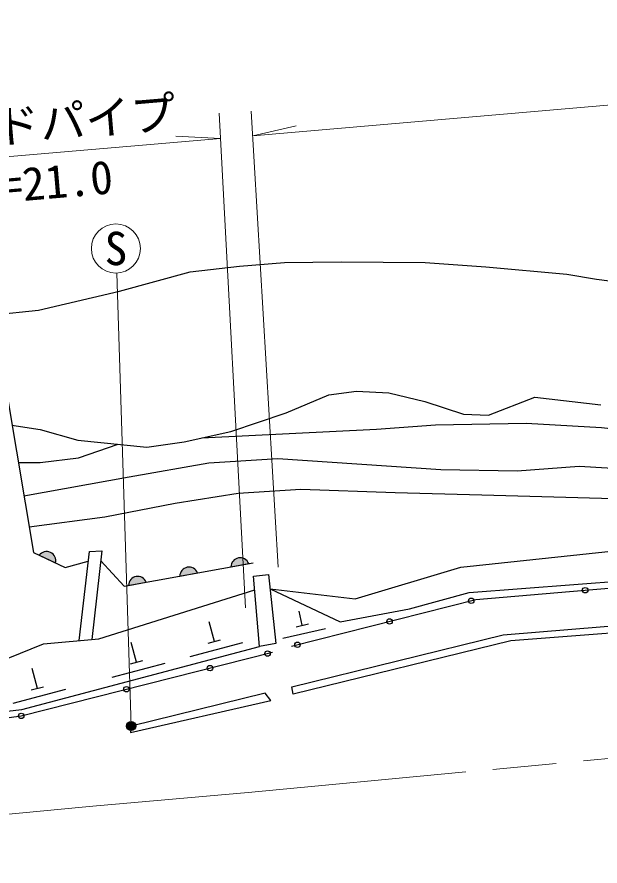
# Model space of a CAD drawing. Units: millimetres at full size, sheet at 1:1000; details may follow other scales. Extents: x 40000 to 680000, y 20000 to 380000.
# Drawn here: x 402408 to 434434, y 269911 to 316568 of the extents above; entities that cross this region are included whole.
import ezdxf
from ezdxf.enums import TextEntityAlignment as Align

# ---------------------------------------------------------------- set-up
doc = ezdxf.new("R2010")
doc.units = ezdxf.units.MM
doc.header["$LTSCALE"] = 1000
doc.linetypes.add('CHAIN', pattern=[18.5, 12, -1.5, 3.5, -1.5])
for name, color, linetype, lineweight in [('M-BGD', 7, 'Continuous', 25), ('M-BGD-HTXT', 7, 'Continuous', 13), ('M-BMK', 2, 'CHAIN', 13), ('M-STR-HTXT', 7, 'Continuous', 13), ('M-STR-STRC', 7, 'Continuous', 25)]:
    doc.layers.add(name, color=color, linetype=linetype, lineweight=lineweight)
doc.styles.add('ＭＳ ゴシック', font='')
doc.styles.get('ＭＳ ゴシック').set_extended_font_data('MS Gothic')

msp = doc.modelspace()

# ---------------------------------------------------------------- hatches: boundary and pattern name
at = {"layer": 'M-BGD'}
for points in [[(403626, 286986, -0.82183), (404522, 286563)], [(414160, 286353, -0.82183), (415135, 286530)], [(411349, 285841, -0.82183), (412324, 286018)], [(408536, 285328, -0.82183), (409511, 285506)]]:
    msp.add_hatch(color=256, dxfattribs=at).paths.add_polyline_path(points)
at = {"layer": 'M-STR-STRC'}
msp.add_hatch(color=256, dxfattribs=at).paths.add_polyline_path([(408899, 277722, -1), (408460, 277483, -1)])

# ---------------------------------------------------------------- linework, layer by layer
at = {"layer": 'M-BGD'}
for p, q in [((403626, 286986), (404522, 286563)), ((414160, 286353), (415135, 286530)), ((411349, 285841), (412324, 286018)), ((408536, 285328), (409511, 285506)), ((418082, 283138), (417908, 283920)), ((413251, 282247), (412963, 283334)), ((417741, 283062), (418424, 283214)), ((417009, 282438), (419352, 282960)), ((412912, 282157), (413589, 282336)), ((408976, 281115), (408688, 282203)), ((411916, 281428), (414816, 282195)), ((407641, 280297), (410541, 281064)), ((408638, 281026), (409314, 281205)), ((403531, 279674), (403243, 280762)), ((402196, 278856), (405096, 279623)), ((403193, 279585), (403869, 279764))]:
    msp.add_line(p, q, dxfattribs=at)
for points in [[(401100, 300198), (403593, 300461), (408036, 301509), (411924, 302558), (414639, 302866), (417107, 303082), (420207, 303114), (424835, 303083), (428167, 302837), (432610, 302436), (434245, 302158), (440985, 301294)], [(400963, 301009), (403309, 287135), (405061, 286309), (406321, 286665)], [(402126, 294134), (403690, 293904), (405751, 293311), (409550, 292937), (411588, 293217), (414162, 293783), (417190, 294813), (419531, 295811), (421061, 295998), (422840, 295905), (424807, 295437), (426930, 294750), (428303, 294688), (430854, 295679), (434484, 295249)], [(412566, 293432), (422149, 293915), (425400, 294154), (430387, 294255), (434521, 294008), (442359, 293138), (451349, 293091), (460254, 292368), (464569, 292377), (466790, 292377), (469598, 292809), (472643, 293770)], [(402471, 292091), (403685, 292091), (405783, 292338), (407964, 293093)], [(416308, 285152), (420159, 283338), (423969, 284051), (427249, 284942), (444502, 286260), (459709, 286084), (476900, 285656), (492264, 289254), (488664, 291143), (479467, 290074), (479253, 291962), (488985, 292568), (494296, 289860)], [(402784, 290245), (408567, 291292), (412948, 292063), (416743, 292310), (425685, 291702), (429887, 291631), (433281, 291878), (438526, 291570)], [(403071, 288544), (407240, 289104), (411097, 289844), (414552, 290400), (418008, 290615), (423191, 290430), (427942, 290307), (439127, 289999), (443693, 289908), (447488, 289630), (452038, 289662), (458054, 289662), (467125, 289331), (471382, 289569), (475378, 290220), (479330, 291281)], [(416308, 285152), (420976, 284588), (426786, 286334), (435556, 287260), (450493, 288258), (463810, 288507), (476608, 288400), (479780, 289398), (489407, 290753)], [(417488, 281986), (427612, 284551), (439626, 285584), (444652, 286012), (476971, 285301), (492799, 288899)], [(405819, 282302), (406383, 287201), (407077, 287234), (406513, 282368)], [(407013, 286676), (408300, 285285), (415373, 286574)], [(393065, 277741), (403868, 282118), (406897, 282404), (415472, 285080)], [(393024, 277701), (399121, 278110), (402682, 278519), (415731, 281972)], [(396652, 277343), (402641, 278162), (416437, 281654)]]:
    msp.add_lwpolyline(points, dxfattribs=at)
for points in [[(415731, 281972), (415409, 285840), (416227, 285922), (416626, 282131)], [(440034, 283085), (429532, 282287), (417574, 279346), (417511, 279766), (429107, 282621), (439992, 283505), (444930, 283862), (458948, 283631), (458948, 283232), (444741, 283463)], [(408680, 277602), (408638, 277245), (416351, 279010), (416035, 279409)]]:
    msp.add_lwpolyline(points, close=True, dxfattribs=at)
for centre in [(433619, 285067), (427361, 284487), (422876, 283351), (417812, 282068), (416171, 281587), (413014, 280788), (408423, 279626), (402641, 278162)]:
    msp.add_circle(centre, 150, dxfattribs=at)
for centre, start, end in [((404032, 286686), 345.9296, 143.5878), ((414665, 286345), 21.4939, 179.1521), ((411854, 285833), 21.4939, 179.1521), ((409041, 285321), 21.4939, 179.1521)]:
    msp.add_arc(centre, 505, start, end, dxfattribs=at)
at = {"layer": 'M-BGD-HTXT'}
msp.add_line((408680, 277602), (407886, 302498), dxfattribs=at)
msp.add_circle((407843, 303847), 1350, dxfattribs=at)
at = {"layer": 'M-BMK'}
msp.add_lwpolyline([(269380, 276192), (337747, 270262), (343512, 270015), (349208, 269911), (356251, 269995), (364808, 270295), (369154, 270577), (371368, 270733), (389076, 271725), (398931, 272468), (406573, 273195), (415110, 273957), (469350, 279070), (487869, 280571), (495242, 281099), (499816, 281478), (503445, 281684), (508036, 281860), (511767, 281875), (520203, 281963), (526773, 281772), (533618, 281285), (569133, 278459)], dxfattribs=at)
at = {"layer": 'M-STR-HTXT'}
for p, q in [((415359, 310038), (490617, 316568)), ((413511, 311290), (414960, 284103)), ((416763, 286339), (415279, 311393)), ((415359, 310038), (417752, 310588)), ((393807, 308189), (413586, 309892)), ((413586, 309892), (411134, 310024))]:
    msp.add_line(p, q, dxfattribs=at)
at = {"layer": 'M-STR-STRC'}
msp.add_circle((408680, 277602), 250, dxfattribs=at)

# ---------------------------------------------------------------- texts
at = {"layer": 'M-BGD-HTXT', "style": 'ＭＳ ゴシック'}
msp.add_text('S', height=1833, dxfattribs=at).set_placement((407843, 303847), align=Align.MIDDLE_CENTER)
at = {"layer": 'M-STR-HTXT', "style": 'ＭＳ ゴシック'}
for s, p in [('ガードパイプ', (403789, 309253)), ('L=21.0', (404067, 306016))]:
    msp.add_text(s, height=1833, rotation=4.921, dxfattribs=at).set_placement(p, align=Align.BOTTOM_CENTER)

doc.saveas('drawing.dxf')
